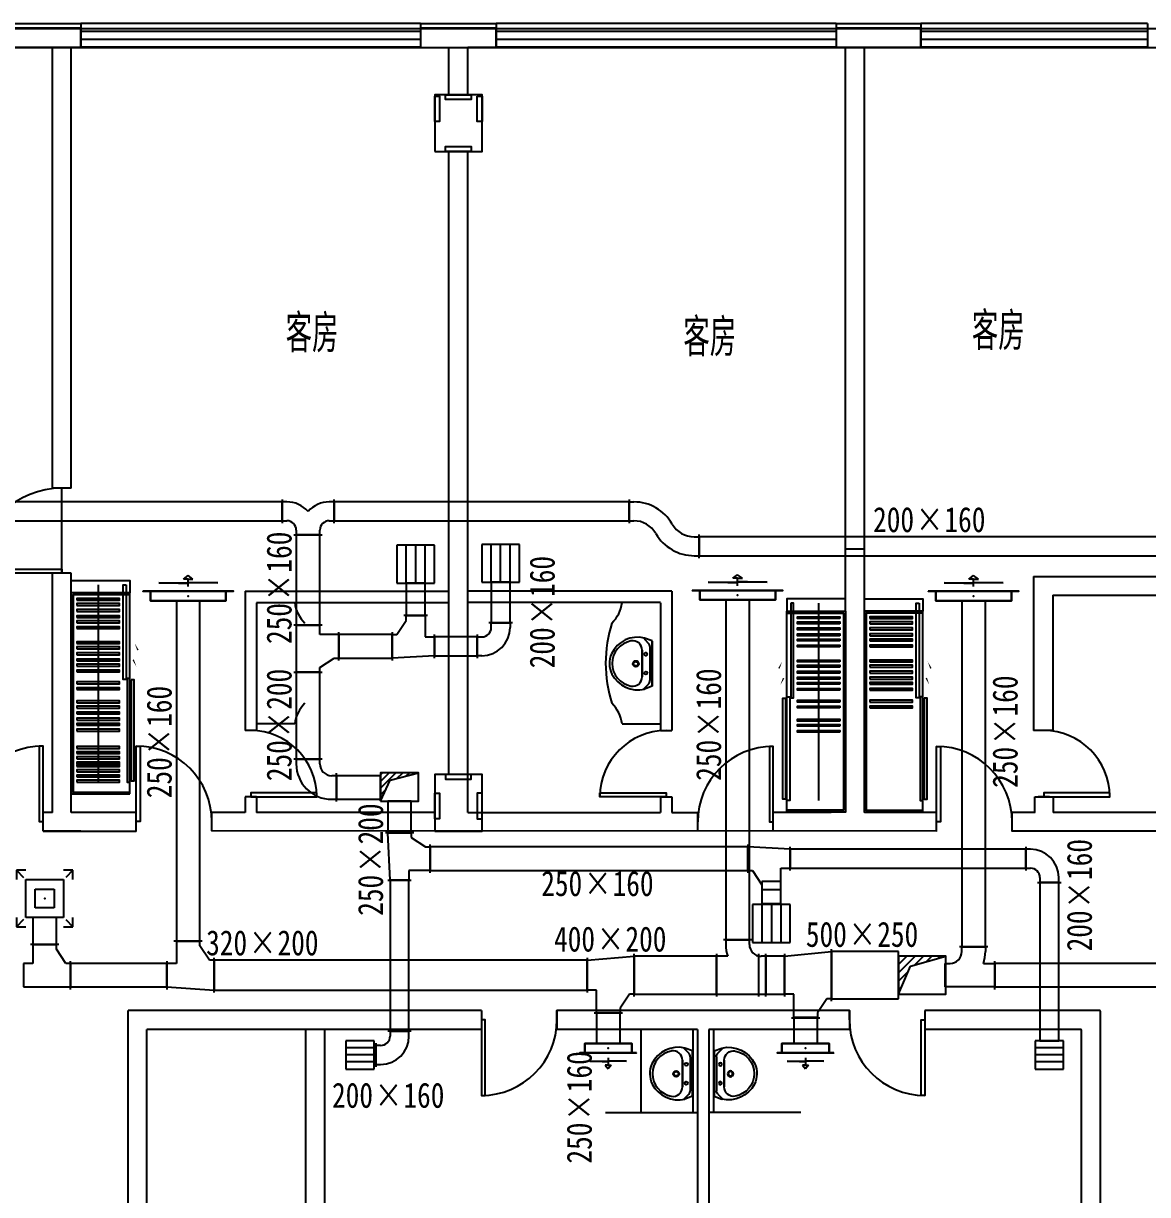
# Model space of a CAD drawing. Extents: x 428750 to 517850, y -31607 to 62245.
# Drawn here: x 452945 to 464852, y 43293 to 55698 of the extents above; entities that cross this region are included whole.
import ezdxf

# ---------------------------------------------------------------- set-up
doc = ezdxf.new("R2010")
doc.units = 0
doc.header["$LTSCALE"] = 15
doc.linetypes.add('ACAD_ISO07W100', pattern=[3, 0, -3])
for name, color, linetype in [('ACS_HFG_FK', 200, 'Continuous'), ('ACS_JZ_BZ', 3, 'Continuous'), ('ACS_SFG_FK', 3, 'Continuous'), ('DUCT-回风标注', 3, 'Continuous'), ('DUCT-回风法兰', 2, 'Continuous'), ('DUCT-回风管', 6, 'Continuous'), ('DUCT-回风管端线', 2, 'Continuous'), ('DUCT-送风标注', 3, 'Continuous'), ('DUCT-送风法兰', 2, 'Continuous'), ('DUCT-送风管', 4, 'Continuous'), ('DUCT-送风管端线', 2, 'Continuous'), ('图层1', 7, 'Continuous'), ('图层2', 3, 'Continuous'), ('图层3', 30, 'Continuous'), ('图层4', 251, 'Continuous'), ('图层5', 86, 'Continuous')]:
    doc.layers.add(name, color=color, linetype=linetype)
doc.styles.add('TSSD_Norm', font='Tssdeng.shx', dxfattribs={"width": 0.7, "bigfont": 'hztxt.shx'})
doc.styles.add('宋体', font='SIMSUN.TTC', dxfattribs={"width": 0.8})

# ---------------------------------------------------------------- blocks, each defined once
blk = doc.blocks.new('M_E6')
for p, q in [((240, 0), (-240, 0)), ((-237, 0), (239, 0)), ((240, 0), (270, -79)), ((-213, -36), (-271, -91)), ((-240, 0), (-270, -79)), ((-179, -23), (181, -23)), ((141, -105), (-141, -105)), ((-141, -105), (141, -105)), ((217, -37), (274, -95))]:
    blk.add_line(p, q)
for centre, radius in [((-99, -65), 16.3), ((101, -65), 16.3), ((2, -172), 31.6), ((2, -172), 23)]:
    blk.add_circle(centre, radius)
for centre, radius, start, end in [((28, -152), 307, 166.1751, 244.7296), ((-141, -205), 100, 90, 190.5602), ((-179, -73), 50, 90, 133.181), ((-28, -152), 307, 297.0639, 13.8249), ((141, -205), 100, 349.4398, 90), ((181, -73), 50, 44.5607, 90), ((0, -179), 243, 190.5602, 349.4398), ((0, -201), 250, 245.8071, 296.4628), ((28, -152), 307, 266.589, 266.5936)]:
    blk.add_arc(centre, radius, start, end)
at = {"width": 0.8, "flags": 9}
for tag in ['XSIZE', 'YSIZE']:
    blk.add_attdef(tag, (0, 0), '', height=0.5, dxfattribs=at)
blk = doc.blocks.new('_recthole')
h = blk.add_hatch()
h.set_pattern_fill('ANSI31', color=256, style=0)
h.set_pattern_definition([(45, (0, 0), (-0.088388, 0.088388), [])])
h.paths.add_polyline_path([(0.5, 0.5), (-0.5, 0.5), (-0.5, -0.5), (-0.245, 0.242)])
for p, q in [((-0.245, 0.242), (0.5, 0.5)), ((-0.5, -0.5), (-0.245, 0.242))]:
    blk.add_line(p, q)
blk.add_lwpolyline([(-0.5, -0.5), (0.5, -0.5), (0.5, 0.5), (-0.5, 0.5)], close=True)
blk = doc.blocks.new('H-DTDFFS-7')
for p, q in [((-0.5, 0.5), (-0.5, -0.5)), ((-0.5, 0.5), (0.5, 0.5)), ((0.5, 0.6), (0.5, -0.6)), ((-0.5, -0.5), (0.5, -0.5))]:
    blk.add_line(p, q)
blk.add_point((0, 0))
mesh = blk.add_polymesh((2, 7))
for k, corner in enumerate([(-0.5, -0.5), (-0.5, -0.333), (-0.5, -0.167), (-0.5, 0), (-0.5, 0.167), (-0.5, 0.333), (-0.5, 0.5), (-0.5, -0.5, 1), (-0.5, -0.333, 1), (-0.5, -0.167, 1), (-0.5, 0, 1), (-0.5, 0.167, 1), (-0.5, 0.333, 1), (-0.5, 0.5, 1)]):
    mesh.set_mesh_vertex(divmod(k, 7), corner)
mesh = blk.add_polymesh((2, 7))
for k, corner in enumerate([(-0.5, 0.5), (-0.5, 0.5), (-0.25, 0.5), (0, 0.5), (0.25, 0.5), (0.5, 0.5), (0.5, 0.5), (-0.5, 0.5, 1), (-0.5, 0.5, 1), (-0.25, 0.5, 1), (0, 0.5, 1), (0.25, 0.5, 1), (0.5, 0.5, 1), (0.5, 0.5, 1)]):
    mesh.set_mesh_vertex(divmod(k, 7), corner)
mesh = blk.add_polymesh((2, 7))
for k, corner in enumerate([(0.5, 0.6), (0.5, 0.5), (0.5, 0.25), (0.5, 0), (0.5, -0.25), (0.5, -0.5), (0.5, -0.6), (0.5, 0.6, 1), (0.5, 0.5, 1), (0.5, 0.25, 1), (0.5, 0, 1), (0.5, -0.25, 1), (0.5, -0.5, 1), (0.5, -0.6, 1)]):
    mesh.set_mesh_vertex(divmod(k, 7), corner)
mesh = blk.add_polymesh((2, 7))
for k, corner in enumerate([(0.5, -0.5), (0.5, -0.5), (0.25, -0.5), (0, -0.5), (-0.25, -0.5), (-0.5, -0.5), (-0.5, -0.5), (0.5, -0.5, 1), (0.5, -0.5, 1), (0.25, -0.5, 1), (0, -0.5, 1), (-0.25, -0.5, 1), (-0.5, -0.5, 1), (-0.5, -0.5, 1)]):
    mesh.set_mesh_vertex(divmod(k, 7), corner)
blk = doc.blocks.new('SFFH3')
for p, q in [((-2.416, 0), (-1.914, 1.958)), ((-1.914, 1.958), (-1.914, 0.007)), ((-3.998, 0.315), (-5.847, 0)), ((-3.998, -0.315), (-5.847, 0)), ((-3.998, 0), (-3.998, 0.315)), ((0, 0), (-3.998, 0)), ((-3.998, 0), (-3.998, -0.315)), ((-1.914, -1.945), (-1.914, 0.007)), ((-1.416, 0), (-1.914, -1.945))]:
    blk.add_line(p, q)
blk = doc.blocks.new('H-DTDFFS-3-H')
for p, q in [((-0.5, 0.5), (-0.5, -0.5)), ((0.5, 0.5), (-0.5, 0.5)), ((-0.25, 0.5), (-0.25, -0.5)), ((0, 0.5), (0, -0.5)), ((0.25, 0.5), (0.25, -0.5)), ((0.5, -0.5), (0.5, 0.5)), ((-0.5, -0.5), (0.5, -0.5))]:
    blk.add_line(p, q)
blk = doc.blocks.new('H-DTDFFS-2')
for p, q in [((-0.5, 0.75), (-0.75, 0.75)), ((-0.75, 0.75), (-0.75, 0.5)), ((-0.75, 0.75), (-0.557, 0.557)), ((0.75, 0.75), (0.5, 0.75)), ((0.75, 0.75), (0.557, 0.557)), ((0.75, 0.5), (0.75, 0.75)), ((-0.5, 0.5), (0.5, 0.5)), ((-0.5, -0.5), (-0.5, 0.5)), ((0.5, 0.5), (0.5, -0.5)), ((-0.25, -0.25), (-0.25, 0.25)), ((-0.25, 0.25), (0.25, 0.25)), ((0.25, 0.25), (0.25, -0.25)), ((0.25, -0.25), (-0.25, -0.25)), ((-0.75, -0.5), (-0.75, -0.75)), ((-0.557, -0.557), (-0.75, -0.75)), ((0.5, -0.5), (-0.5, -0.5)), ((0.557, -0.557), (0.75, -0.75)), ((0.75, -0.75), (0.75, -0.5)), ((-0.75, -0.75), (-0.5, -0.75)), ((0.5, -0.75), (0.75, -0.75))]:
    blk.add_line(p, q)
blk.add_point((0, 0))

msp = doc.modelspace()

# ---------------------------------------------------------------- linework, layer by layer
for p, q in [((453452.412, 50776.307, 283.476), (453252.412, 50776.307, 283.476)), ((461652.412, 50134.236, 283.476), (461852.412, 50134.236, 283.476)), ((453452.412, 49876.307, 283.476), (453252.412, 49876.307, 283.476)), ((453452.412, 49796.307, 283.476), (453452.412, 49876.307, 283.476)), ((463850.323, 48207.399, 283.476), (463644.019, 48207.399, 283.476)), ((455937.725, 40743.089, 283.476), (455937.725, 45043.084, 283.476)), ((456137.725, 40743.089, 283.476), (456137.725, 45043.084, 283.476)), ((459109.037, 44163.082, 283.476), (460084.869, 44163.082, 283.476)), ((461180.701, 44163.082, 283.476), (460204.869, 44163.082, 283.476))]:
    msp.add_line(p, q)
at = {"linetype": 'ByBlock'}
for p, q in [((463644.019, 49840.384, 283.476), (463644.019, 48207.399, 283.476)), ((463847.943, 49640.384, 283.476), (463850.323, 48207.399, 283.476)), ((463659.363, 47340.387, 283.476), (463659.363, 47507.399, 283.476)), ((463659.363, 47507.399, 283.476), (463850.083, 47507.399, 283.476))]:
    msp.add_line(p, q, dxfattribs=at)
at = {"layer": 'DUCT-回风法兰'}
for p, q in [((455684.9, 50655), (455684.9, 50405)), ((456235.1, 50405), (456235.1, 50655)), ((459360.1, 50655), (459360.1, 50405)), ((455810, 50279.9), (456110, 50279.9)), ((460101.159, 50035), (460101.159, 50285)), ((457225, 49425.1), (456975, 49425.1)), ((456110, 49325.1), (455810, 49325.1)), ((456285.1, 48950), (456285.1, 49250)), ((456849.9, 49250), (456849.9, 48950)), ((458125, 49350.1), (457875, 49350.1)), ((457300.1, 48975), (457300.1, 49225)), ((457749.9, 49225), (457749.9, 48975)), ((455810, 48824.9), (456110, 48824.9)), ((456110, 47905.203), (455810, 47905.203)), ((456260.1, 47455.103), (456260.1, 47755.103)), ((457078.836, 47125.1), (456778.836, 47125.1)), ((457253.936, 46700), (457253.936, 47000)), ((460617.023, 47000), (460617.023, 46700)), ((461067.223, 46725), (461067.223, 46975)), ((463562.056, 46975), (463562.056, 46725)), ((456803.836, 46624.9), (457053.836, 46624.9)), ((463687.156, 46599.9), (463937.156, 46599.9)), ((457053.836, 45022.645), (456803.836, 45022.645)), ((456678.736, 44897.545), (456678.736, 44647.545))]:
    msp.add_line(p, q, dxfattribs=at)
at = {"layer": 'DUCT-回风管'}
for p, q in [((455684.8, 50630), (449910, 50630)), ((455735, 50630), (455685, 50630)), ((456235, 50630), (456185, 50630)), ((459360, 50630), (456235.2, 50630)), ((459360.2, 50630), (459410.2, 50630)), ((449910, 50430), (455684.8, 50430)), ((455685, 50430), (455735, 50430)), ((456185, 50430), (456235, 50430)), ((456235.2, 50430), (459360, 50430)), ((459360.2, 50430), (459410.2, 50430)), ((455835, 50330), (455835, 50280)), ((455835, 50279.8), (455835, 49325.2)), ((456085, 50280), (456085, 50330)), ((456085, 49325.2), (456085, 50279.8)), ((460051.059, 50260), (460101.059, 50260)), ((465250, 50260), (460101.259, 50260)), ((460051.059, 50060), (460101.059, 50060)), ((460101.259, 50060), (465250, 50060)), ((457000, 49770), (457000, 49425.2)), ((457200, 49770), (457000, 49770)), ((457200, 49425.2), (457200, 49770)), ((457900, 49780.379), (457900, 49350.2)), ((458100, 49780.379), (457900, 49780.379)), ((458100, 49350.2), (458100, 49780.379)), ((456900, 49225), (457000, 49375)), ((457000, 49375), (457000, 49425)), ((457200, 49425), (457200, 49200)), ((455835, 49325), (455835, 48825)), ((456085, 49225), (456085, 49325)), ((457900, 49300), (457900, 49350)), ((458100, 49350), (458100, 49300)), ((456285, 49225), (456085, 49225)), ((456849.8, 49225), (456285.2, 49225)), ((456850, 49225), (456900, 49225)), ((457200, 49200), (457300, 49200)), ((457749.8, 49200), (457300.2, 49200)), ((457750, 49200), (457800, 49200)), ((457300, 49000), (456850, 48975)), ((457300.2, 49000), (457749.8, 49000)), ((457800, 49000), (457750, 49000)), ((456085, 48875), (456235, 48975)), ((456235, 48975), (456285, 48975)), ((456285.2, 48975), (456849.8, 48975)), ((455835, 48824.8), (455835, 47905.303)), ((456085, 48825), (456085, 48875)), ((456085, 47905.303), (456085, 48824.8)), ((455835, 47905.103), (455835, 47855.103)), ((456085, 47855.103), (456085, 47905.103)), ((456260, 47730.103), (456210, 47730.103)), ((456728.859, 47730.103), (456260.2, 47730.103)), ((456728.859, 47480.103), (456728.859, 47730.103)), ((456210, 47480.103), (456260, 47480.103)), ((456260.2, 47480.103), (456728.859, 47480.103)), ((457053.836, 47461.022), (456803.836, 47461.022)), ((456803.836, 47461.022), (456803.836, 47125.2)), ((457053.836, 47125.2), (457053.836, 47461.022)), ((456828.836, 46625), (456803.836, 47125)), ((457053.836, 47125), (457053.836, 47075)), ((457053.836, 47075), (457203.836, 46975)), ((457203.836, 46975), (457253.836, 46975)), ((460616.923, 46975), (457254.036, 46975)), ((461067.123, 46950), (460617.123, 46975)), ((463561.956, 46950), (461067.323, 46950)), ((463612.156, 46950), (463562.156, 46950)), ((457253.836, 46725), (457028.836, 46725)), ((457028.836, 46725), (457028.836, 46625)), ((457254.036, 46725), (460616.923, 46725)), ((460617.123, 46725), (460667.123, 46725)), ((460667.123, 46725), (460767.123, 46575)), ((460967.123, 46525), (460967.123, 46750)), ((460967.123, 46750), (461067.123, 46750)), ((461067.323, 46750), (463561.956, 46750)), ((463562.156, 46750), (463612.156, 46750)), ((463712.156, 46650), (463712.156, 46600)), ((463912.156, 46600), (463912.156, 46650)), ((456828.836, 46624.8), (456828.836, 45022.745)), ((457028.836, 45022.745), (457028.836, 46624.8)), ((460967.123, 46609.8), (460767.123, 46609.8)), ((460767.123, 46609.8), (460767.123, 46375)), ((460767.123, 46575), (460767.123, 46525)), ((460967.123, 46375), (460967.123, 46609.8)), ((463712.156, 46599.8), (463712.156, 44922.545)), ((463912.156, 44922.545), (463912.156, 46599.8)), ((460767.123, 46375), (460967.123, 46375)), ((456828.836, 45022.545), (456828.836, 44972.545)), ((457028.836, 44972.545), (457028.836, 45022.545)), ((463712.156, 44922.545), (463912.156, 44922.545)), ((456678.636, 44872.545), (456658.821, 44872.545)), ((456658.821, 44872.545), (456658.821, 44672.545)), ((456728.836, 44872.545), (456678.836, 44872.545)), ((456658.821, 44672.545), (456678.636, 44672.545)), ((456678.836, 44672.545), (456728.836, 44672.545))]:
    msp.add_line(p, q, dxfattribs=at)
for centre, radius, start, end in [((455735, 50330), 300, 41.4096221, 90), ((456185, 50330), 300, 90, 138.5903779), ((459410.2, 50160), 470, 30, 90), ((455735, 50330), 100, 0, 90), ((456185, 50330), 100, 90, 180), ((459410.2, 50160), 270, 30, 90), ((460051.059, 50530), 270, 210, 270), ((460051.059, 50530), 470, 210, 270), ((457800, 49300), 300, 270, 360), ((457800, 49300), 100, 270, 360), ((456210, 47855.103), 375, 180, 270), ((456210, 47855.103), 125, 180, 270), ((463612.156, 46650), 300, 0, 90), ((463612.156, 46650), 100, 0, 90), ((456728.836, 44972.545), 300, 270, 360), ((456728.836, 44972.545), 100, 270, 360)]:
    msp.add_arc(centre, radius, start, end, dxfattribs=at)
at = {"layer": 'DUCT-回风管端线'}
for p, q in [((455684.8, 50430), (455684.8, 50630)), ((455685, 50630), (455685, 50430)), ((456235, 50430), (456235, 50630)), ((456235.2, 50630), (456235.2, 50430)), ((459360, 50430), (459360, 50630)), ((459360.2, 50630), (459360.2, 50430)), ((455835, 50280), (456085, 50280)), ((456085, 50279.8), (455835, 50279.8)), ((460101.059, 50260), (460101.059, 50060)), ((460101.259, 50260), (460101.259, 50060)), ((457000, 49425.2), (457200, 49425.2)), ((457000, 49425), (457200, 49425)), ((455835, 49325.2), (456085, 49325.2)), ((456085, 49325), (455835, 49325)), ((457900, 49350.2), (458100, 49350.2)), ((458100, 49350), (457900, 49350)), ((456285, 48975), (456285, 49225)), ((456285.2, 49225), (456285.2, 48975)), ((456849.8, 48975), (456849.8, 49225)), ((456850, 48975), (456850, 49225)), ((457300, 49200), (457300, 49000)), ((457300.2, 49200), (457300.2, 49000)), ((457749.8, 49000), (457749.8, 49200)), ((457750, 49000), (457750, 49200)), ((455835, 48825), (456085, 48825)), ((456085, 48824.8), (455835, 48824.8)), ((455835, 47905.303), (456085, 47905.303)), ((455835, 47905.103), (456085, 47905.103)), ((456260, 47480.103), (456260, 47730.103)), ((456260.2, 47730.103), (456260.2, 47480.103)), ((456803.836, 47125.2), (457053.836, 47125.2)), ((456803.836, 47125), (457053.836, 47125)), ((457253.836, 46975), (457253.836, 46725)), ((457254.036, 46975), (457254.036, 46725)), ((460616.923, 46725), (460616.923, 46975)), ((460617.123, 46975), (460617.123, 46725)), ((461067.123, 46750), (461067.123, 46950)), ((461067.323, 46950), (461067.323, 46750)), ((463561.956, 46750), (463561.956, 46950)), ((463562.156, 46950), (463562.156, 46750)), ((457028.836, 46625), (456828.836, 46625)), ((457028.836, 46624.8), (456828.836, 46624.8)), ((460767.123, 46525), (460967.123, 46525)), ((463912.156, 46600), (463712.156, 46600)), ((463912.156, 46599.8), (463712.156, 46599.8)), ((456828.836, 45022.745), (457028.836, 45022.745)), ((457028.836, 45022.545), (456828.836, 45022.545)), ((456678.636, 44672.545), (456678.636, 44872.545)), ((456678.836, 44672.545), (456678.836, 44872.545))]:
    msp.add_line(p, q, dxfattribs=at)
at = {"layer": 'DUCT-送风法兰'}
for p, q in [((453320, 45942.132), (453020, 45942.132)), ((454839.894, 45977.132), (454539.894, 45977.132)), ((460659.894, 45992.132), (460359.894, 45992.132)), ((463159.894, 45917.132), (462859.894, 45917.132)), ((454964.994, 45432.032), (454964.994, 45802.032)), ((458914.9, 45802.032), (458914.9, 45432.032)), ((459415.1, 45392.032), (459415.1, 45842.032)), ((460284.794, 45842.032), (460284.794, 45392.032)), ((460734.994, 45392.032), (460734.994, 45842.032)), ((460809.994, 45392.032), (460809.994, 45842.032)), ((461004.9, 45842.032), (461004.9, 45392.032)), ((461505.1, 45342.032), (461505.1, 45892.032)), ((453445.1, 45467.032), (453445.1, 45767.032)), ((454464.794, 45767.032), (454464.794, 45467.032)), ((463234.994, 45467.032), (463234.994, 45767.032)), ((458990, 45216.932), (459290, 45216.932)), ((461080, 45166.932), (461380, 45166.932))]:
    msp.add_line(p, q, dxfattribs=at)
at = {"layer": 'DUCT-送风管'}
for p, q in [((454564.894, 49582.799), (454564.894, 45977.232)), ((454814.894, 49582.799), (454564.894, 49582.799)), ((454814.894, 45977.232), (454814.894, 49582.799)), ((460384.894, 49592.109), (460384.894, 45992.232)), ((460634.894, 49592.109), (460384.894, 49592.109)), ((460634.894, 45992.232), (460634.894, 49592.109)), ((462884.894, 49582.799), (462884.894, 45917.232)), ((463134.894, 49582.799), (462884.894, 49582.799)), ((463134.894, 45917.232), (463134.894, 49582.799)), ((453045, 46229.638), (453045, 45942.232)), ((453295, 46229.638), (453045, 46229.638)), ((453295, 45942.232), (453295, 46229.638)), ((453045, 45942.032), (453045, 45742.032)), ((453295, 45892.032), (453295, 45942.032)), ((454564.894, 45977.032), (454564.894, 45742.032)), ((454814.894, 45927.032), (454814.894, 45977.032)), ((454914.894, 45777.032), (454814.894, 45927.032)), ((460384.894, 45992.032), (460384.894, 45942.032)), ((460634.894, 45942.032), (460634.894, 45992.032)), ((462884.894, 45867.032), (462884.894, 45917.032)), ((463134.894, 45917.032), (463134.894, 45867.032)), ((453395, 45742.032), (453295, 45892.032)), ((454964.894, 45777.032), (454914.894, 45777.032)), ((458914.8, 45777.032), (454965.094, 45777.032)), ((458915, 45777.032), (459415, 45817.032)), ((460284.694, 45817.032), (459415.2, 45817.032)), ((460406.341, 45817.032), (460284.894, 45817.032)), ((460809.894, 45817.032), (460759.894, 45817.032)), ((461004.8, 45817.032), (460810.094, 45817.032)), ((461005, 45817.032), (461505, 45867.032)), ((462214.944, 45867.032), (461505.2, 45867.032)), ((462214.944, 45367.032), (462214.944, 45867.032)), ((453045, 45742.032), (452945, 45742.032)), ((453445, 45742.032), (453395, 45742.032)), ((454464.694, 45742.032), (453445.2, 45742.032)), ((454564.894, 45742.032), (454464.894, 45742.032)), ((462709.894, 45742.032), (462759.894, 45742.032)), ((463113.448, 45742.032), (463234.894, 45742.032)), ((467879.8, 45742.032), (463235.094, 45742.032)), ((452945, 45492.032), (453445, 45492.032)), ((453445.2, 45492.032), (454464.694, 45492.032)), ((454464.894, 45492.032), (454964.894, 45457.032)), ((454965.094, 45457.032), (458914.8, 45457.032)), ((459015, 45457.032), (458915, 45457.032)), ((459015, 45217.032), (459015, 45457.032)), ((459365, 45417.032), (459265, 45267.032)), ((459415, 45417.032), (459365, 45417.032)), ((459415.2, 45417.032), (460284.694, 45417.032)), ((460284.894, 45417.032), (460759.894, 45417.032)), ((460759.894, 45417.032), (460809.894, 45417.032)), ((460810.094, 45417.032), (461004.8, 45417.032)), ((461105, 45417.032), (461005, 45417.032)), ((461105, 45167.032), (461105, 45417.032)), ((462759.894, 45492.032), (462709.894, 45492.032)), ((463234.894, 45492.032), (462759.894, 45492.032)), ((463235.094, 45492.032), (467879.8, 45492.032)), ((461455, 45367.032), (461355, 45217.032)), ((461505, 45367.032), (461455, 45367.032)), ((461505.2, 45367.032), (462214.944, 45367.032)), ((459015, 45216.832), (459015, 44893.082)), ((459265, 45267.032), (459265, 45217.032)), ((459265, 44893.082), (459265, 45216.832)), ((461105, 45166.832), (461105, 44893.082)), ((461355, 45217.032), (461355, 45167.032)), ((461355, 44893.082), (461355, 45166.832)), ((459015, 44893.082), (459265, 44893.082)), ((461105, 44893.082), (461355, 44893.082))]:
    msp.add_line(p, q, dxfattribs=at)
for centre, radius, start, end in [((460759.894, 45942.032), 375, 180, 199.4712206), ((460759.894, 45942.032), 125, 180, 270), ((462759.894, 45867.032), 125, 270, 360), ((462759.894, 45867.032), 375, 340.5287794, 0)]:
    msp.add_arc(centre, radius, start, end, dxfattribs=at)
at = {"layer": 'DUCT-送风管端线'}
for p, q in [((453045, 45942.232), (453295, 45942.232)), ((453295, 45942.032), (453045, 45942.032)), ((454564.894, 45977.232), (454814.894, 45977.232)), ((454814.894, 45977.032), (454564.894, 45977.032)), ((460384.894, 45992.232), (460634.894, 45992.232)), ((460634.894, 45992.032), (460384.894, 45992.032)), ((462884.894, 45917.232), (463134.894, 45917.232)), ((462884.894, 45917.032), (463134.894, 45917.032)), ((454964.894, 45457.032), (454964.894, 45777.032)), ((454965.094, 45777.032), (454965.094, 45457.032)), ((458914.8, 45457.032), (458914.8, 45777.032)), ((458915, 45457.032), (458915, 45777.032)), ((459415, 45817.032), (459415, 45417.032)), ((459415.2, 45817.032), (459415.2, 45417.032)), ((460284.694, 45417.032), (460284.694, 45817.032)), ((460284.894, 45817.032), (460284.894, 45417.032)), ((460809.894, 45417.032), (460809.894, 45817.032)), ((460810.094, 45817.032), (460810.094, 45417.032)), ((461004.8, 45417.032), (461004.8, 45817.032)), ((461005, 45417.032), (461005, 45817.032)), ((461505, 45867.032), (461505, 45367.032)), ((461505.2, 45867.032), (461505.2, 45367.032)), ((452945, 45742.032), (452945, 45492.032)), ((453445, 45492.032), (453445, 45742.032)), ((453445.2, 45742.032), (453445.2, 45492.032)), ((454464.694, 45492.032), (454464.694, 45742.032)), ((454464.894, 45742.032), (454464.894, 45492.032)), ((462709.894, 45492.032), (462709.894, 45742.032)), ((463234.894, 45742.032), (463234.894, 45492.032)), ((463235.094, 45742.032), (463235.094, 45492.032)), ((459265, 45217.032), (459015, 45217.032)), ((459265, 45216.832), (459015, 45216.832)), ((461355, 45167.032), (461105, 45167.032)), ((461355, 45166.832), (461105, 45166.832))]:
    msp.add_line(p, q, dxfattribs=at)
at = {"layer": '图层1'}
for p, q in [((452652.415, 55698.12, 283.476), (453552.415, 55698.12, 283.476)), ((453552.415, 55648.12, 283.476), (452652.415, 55648.12, 283.476)), ((453552.415, 55698.12, 283.476), (453552.415, 55648.12, 283.476)), ((453552.415, 55448.12, 283.476), (453552.415, 55648.12, 283.476)), ((457152.415, 55698.12, 283.476), (457152.415, 55648.12, 283.476)), ((457152.415, 55698.12, 283.476), (457552.415, 55698.12, 283.476)), ((457552.415, 55648.12, 283.476), (457152.415, 55648.12, 283.476)), ((457152.415, 55648.12, 283.476), (457152.415, 55448.12, 283.476)), ((457552.415, 55698.12, 283.476), (457952.415, 55698.12, 283.476)), ((457952.415, 55648.12, 283.476), (457552.415, 55648.12, 283.476)), ((457952.415, 55698.12, 283.476), (457952.415, 55648.12, 283.476)), ((457952.415, 55448.12, 283.476), (457952.415, 55648.12, 283.476)), ((461552.415, 55698.12, 283.476), (461552.415, 55648.12, 283.476)), ((461552.415, 55698.12, 283.476), (462452.415, 55698.12, 283.476)), ((462452.415, 55648.12, 283.476), (461552.415, 55648.12, 283.476)), ((461552.415, 55648.12, 283.476), (461552.415, 55448.12, 283.476)), ((462452.415, 55698.12, 283.476), (462452.415, 55648.12, 283.476)), ((462452.415, 55448.12, 283.476), (462452.415, 55648.12, 283.476)), ((452652.415, 55448.12, 283.476), (453552.415, 55448.12, 283.476)), ((457652.415, 55448.12, 283.476), (457952.415, 55448.12, 283.476)), ((461552.415, 55448.12, 283.476), (462452.415, 55448.12, 283.476)), ((463644.019, 49840.384, 283.476), (465850.847, 49840.384, 283.476)), ((455292.412, 49682.799, 283.476), (457452.412, 49682.799, 283.476)), ((455292.412, 49682.799, 283.476), (455292.412, 48207.399, 283.476)), ((459812.412, 49682.799, 283.476), (457652.412, 49682.799, 283.476)), ((459812.412, 49682.799, 283.476), (459812.412, 48207.399, 283.476)), ((463847.943, 49640.384, 283.476), (465850.847, 49640.384, 283.476)), ((455412.412, 49562.799, 283.476), (457452.412, 49562.799, 283.476)), ((455412.412, 49562.471, 283.476), (455412.412, 48207.399, 283.476)), ((459692.412, 49562.799, 283.476), (457652.412, 49562.799, 283.476)), ((459692.412, 49562.471, 283.476), (459692.412, 48207.399, 283.476)), ((455412.652, 48207.399, 283.476), (455292.652, 48207.399, 283.476)), ((459692.172, 48207.399, 283.476), (459812.172, 48207.399, 283.476)), ((463752.652, 48207.399, 283.476), (463692.652, 48207.399, 283.476)), ((453152.412, 47244.088, 283.476), (453152.412, 47444.088, 283.476)), ((455352.412, 47507.399, 283.476), (455412.652, 47507.399, 283.476)), ((455412.652, 47507.399, 283.476), (455412.412, 47339.521, 283.476)), ((459752.412, 47507.399, 283.476), (459692.172, 47507.399, 283.476)), ((459692.172, 47507.399, 283.476), (459692.412, 47339.521, 283.476)), ((463752.412, 47507.399, 283.476), (463812.652, 47507.399, 283.476)), ((463851.122, 47507.399, 283.476), (463850.882, 47339.521, 283.476)), ((457796.416, 45243.083, 283.476), (457796.416, 45038.057, 283.476)), ((462493.323, 45243.083, 283.476), (462493.323, 45038.057, 283.476)), ((460084.869, 45043.082, 283.476), (460084.869, 40743.089, 283.476)), ((460204.869, 45043.082, 283.476), (460204.869, 40743.089, 283.476))]:
    msp.add_line(p, q, dxfattribs=at)
at = {"layer": '图层1', "extrusion": (0, 0, -1)}
for p, q in [((453552.415, 55698.12, 283.476), (453552.415, 55448.12, 283.476)), ((457152.415, 55698.12, 283.476), (457152.415, 55448.12, 283.476)), ((457952.415, 55698.12, 283.476), (457952.415, 55448.12, 283.476)), ((461552.415, 55698.12, 283.476), (461552.415, 55448.12, 283.476)), ((462452.415, 55698.12, 283.476), (462452.415, 55448.12, 283.476)), ((464852.415, 55698.12, 283.476), (464852.415, 55448.12, 283.476))]:
    msp.add_line(p, q, dxfattribs=at)
at = {"layer": '图层1', "color": 0, "linetype": 'ByBlock'}
for p, q in [((453252.412, 50776.307, 283.476), (453252.412, 55443.089, 283.476)), ((453452.412, 50776.307, 283.476), (453452.412, 55443.089, 283.476)), ((457452.415, 54943.089, 283.476), (457452.412, 55443.089, 283.476)), ((457452.412, 54943.089, 283.476), (457452.412, 55443.089, 283.476)), ((457652.412, 54943.089, 283.476), (457652.412, 55443.089, 283.476)), ((457652.415, 54943.089, 283.476), (457652.415, 55443.089, 283.476)), ((461652.412, 49602.339, 283.476), (461652.412, 55443.089, 283.476)), ((461852.412, 47340.384, 283.476), (461852.412, 55438.057, 283.476)), ((457452.412, 47743.089, 283.476), (457452.412, 54343.089, 283.476)), ((457652.412, 47743.089, 283.476), (457652.412, 54343.089, 283.476)), ((453252.412, 47340.384, 283.476), (453252.412, 49876.307, 283.476)), ((453452.412, 47340.384, 283.476), (453452.412, 49876.307, 283.476)), ((457652.412, 47340.384, 283.476), (457652.412, 49562.799, 283.476)), ((454053.176, 40543.089, 283.476), (454053.176, 45243.089, 283.476))]:
    msp.add_line(p, q, dxfattribs=at)
at = {"layer": '图层1', "elevation": 283.476}
for points in [[(446252.412, 43293.089), (446252.412, 55643.089), (508952.412, 55643.089), (508952.412, 46942.884), (499802.412, 46942.884), (499802.412, 43243.089), (501652.412, 43243.089), (501652.412, 32443.089), (439052.412, 32443.089), (439052.412, 43243.089), (446202.412, 43243.089)], [(446452.412, 54943.089), (446452.412, 55443.089), (508752.412, 55443.089), (508752.412, 47142.884), (499602.412, 47142.884), (499602.412, 43043.089), (501452.412, 43043.089), (501452.412, 32643.089), (466202.412, 32643.089)], [(455292.412, 47507.399), (455292.412, 47340.384)], [(455412.652, 47507.399), (455292.412, 47507.399)], [(455352.412, 47507.399), (455412.479, 47507.399)], [(459692.172, 47507.399), (459812.412, 47507.399)], [(459752.412, 47507.399), (459692.344, 47507.399)], [(459812.412, 47507.399), (459812.412, 47340.384)], [(463812.652, 47507.399), (463692.412, 47507.399)], [(463752.412, 47507.399), (463812.479, 47507.399)], [(453152.412, 47143.089), (453152.412, 47340.35)], [(453452.412, 47340.384), (453452.412, 47340.384)], [(454140.195, 47140.35), (454140.195, 47340.35)], [(462617.412, 47142.846), (454940.195, 47145.875), (454940.195, 47342.735)], [(460087.835, 47140.384), (460087.835, 47340.384)], [(460887.412, 47139.887), (460887.412, 47343.122)], [(462617.412, 47139.887), (462617.412, 47343.122)], [(463416.988, 47140.384), (463416.988, 47340.384)], [(453552.412, 47143.089), (453152.412, 47143.089)], [(453152.412, 47143.089), (454140.195, 47143.089)], [(465701.162, 47143.089), (463416.988, 47143.089)], [(457796.416, 45243.083), (454053.176, 45243.089)], [(458596.416, 45143.083), (458596.416, 45243.083), (458596.415, 45043.083)], [(461693.323, 45243.082), (458596.416, 45243.083)], [(461693.323, 45143.083), (461693.323, 45243.083), (461693.323, 45043.083)], [(454963.31, 40743.089), (454253.176, 40743.089), (454253.176, 45043.089)], [(457796.416, 45043.084), (454253.176, 45043.089)], [(460084.869, 45043.083), (458590.141, 45043.083)], [(461693.323, 45043.082), (460204.869, 45043.083)]]:
    msp.add_lwpolyline(points, dxfattribs=at)
for points in [[(457302.412, 54343.089), (457802.412, 54343.089), (457802.412, 54943.089), (457302.412, 54943.089)], [(457302.412, 54928.089), (457352.412, 54928.089), (457352.412, 54657.884), (457302.412, 54657.884)], [(457687.514, 54943.089), (457687.514, 54893.089), (457417.309, 54893.089), (457417.309, 54943.089)], [(457752.412, 54928.089), (457802.412, 54928.089), (457802.412, 54657.884), (457752.412, 54657.884)], [(457417.309, 54343.089), (457417.309, 54393.089), (457687.514, 54393.089), (457687.514, 54343.089)], [(454072.412, 49667.09), (453452.412, 49667.09), (453452.412, 49796.307), (454072.412, 49796.307)], [(461032.412, 49473.122), (461652.412, 49473.122), (461652.412, 49602.339), (461032.412, 49602.339)], [(462472.412, 49473.122), (461852.412, 49473.122), (461852.412, 49602.339), (462472.412, 49602.339)], [(457302.412, 47143.089), (457802.412, 47143.089), (457802.412, 47743.089), (457302.412, 47743.089)], [(457417.309, 47743.089), (457417.309, 47693.089), (457687.514, 47693.089), (457687.514, 47743.089)], [(457302.412, 47543.191), (457352.412, 47543.191), (457352.412, 47272.986), (457302.412, 47272.986)], [(457802.412, 47543.191), (457752.412, 47543.191), (457752.412, 47272.986), (457802.412, 47272.986)]]:
    msp.add_lwpolyline(points, close=True, dxfattribs=at)
at = {"layer": '图层1', "color": 0, "linetype": 'ByBlock', "elevation": 283.476}
for points in [[(453252.412, 47340.384), (453152.412, 47340.384)], [(454140.195, 47340.35), (453452.412, 47340.384)], [(455292.412, 47340.384), (454940.195, 47340.384)], [(457302.412, 47340.384), (455412.413, 47340.384)], [(457652.412, 47340.384), (459692.412, 47339.521)], [(459812.413, 47339.291), (460087.835, 47340.384)], [(460887.412, 47343.122), (461502.412, 47343.122)], [(462617.412, 47340.384), (461852.412, 47340.384)], [(463660.2, 47340.386), (463416.988, 47340.384)], [(465702.412, 47340.384), (463850.882, 47339.521)]]:
    msp.add_lwpolyline(points, dxfattribs=at)
at = {"layer": '图层1', "elevation": 283.476}
for points in [[(457802.412, 40543.089), (464342.013, 40543.089, 0.414213562), (464352.013, 40553.089), (464352.013, 45233.082, 0.414213364), (464342.013, 45243.082), (462493.323, 45243.082)], [(457802.412, 40743.089), (464142.013, 40743.089, 0.414213562), (464152.013, 40753.089), (464152.013, 45033.082, 0.414213357), (464142.013, 45043.082), (462493.323, 45043.082)]]:
    msp.add_lwpolyline(points, format="xyb", dxfattribs=at)
at = {"layer": '图层2', "extrusion": (0, 0, -1)}
for p, q in [((457152.415, 55698.12, 283.476), (453552.415, 55698.12, 283.476)), ((453552.415, 55614.787, 283.476), (457152.415, 55614.787, 283.476)), ((461552.415, 55698.12, 283.476), (457952.415, 55698.12, 283.476)), ((457952.415, 55614.787, 283.476), (461552.415, 55614.787, 283.476)), ((464852.415, 55698.12, 283.476), (462452.415, 55698.12, 283.476)), ((462452.415, 55614.787, 283.476), (464852.415, 55614.787, 283.476)), ((453552.415, 55531.453, 283.476), (457152.415, 55531.453, 283.476)), ((457952.415, 55531.453, 283.476), (461552.415, 55531.453, 283.476)), ((462452.415, 55531.453, 283.476), (464852.415, 55531.453, 283.476)), ((457152.415, 55448.12, 283.476), (453552.415, 55448.12, 283.476)), ((461552.415, 55448.12, 283.476), (457952.415, 55448.12, 283.476)), ((464852.415, 55448.12, 283.476), (462452.415, 55448.12, 283.476))]:
    msp.add_line(p, q, dxfattribs=at)
at = {"layer": '图层3'}
msp.add_line((453352.412, 49876.307, 283.476), (453352.412, 50776.307, 283.476), dxfattribs=at)
at = {"layer": '图层3', "elevation": 283.476}
msp.add_lwpolyline([(453352.412, 49876.307), (452453.304, 49876.307), (452453.304, 49916.364), (453352.412, 49916.364)], close=True, dxfattribs=at)
for points in [[(453112.412, 48043.089), (453112.412, 47243.089), (453152.412, 47243.089), (453152.412, 48043.089), (453112.412, 48043.089)], [(453112.412, 48043.089), (453112.412, 47243.089), (453152.412, 47243.089), (453152.412, 48043.089), (453112.412, 48043.089)], [(453112.412, 48043.089), (453112.412, 47243.089), (453152.412, 47243.089), (453152.412, 48043.089), (453112.412, 48043.089)], [(453112.412, 48043.089), (453112.412, 47243.089), (453152.412, 47243.089), (453152.412, 48043.089), (453112.412, 48043.089)], [(454180.195, 48043.089), (454180.195, 47243.089), (454140.195, 47243.089), (454140.195, 48043.089), (454180.195, 48043.089)], [(454180.195, 48043.089), (454180.195, 47243.089), (454140.195, 47243.089), (454140.195, 48043.089), (454180.195, 48043.089)], [(454180.195, 48043.089), (454180.195, 47243.089), (454140.195, 47243.089), (454140.195, 48043.089), (454180.195, 48043.089)], [(454180.195, 48043.089), (454180.195, 47243.089), (454140.195, 47243.089), (454140.195, 48043.089), (454180.195, 48043.089)], [(460847.412, 48040.417), (460847.412, 47240.417), (460887.412, 47240.417), (460887.412, 48040.417), (460847.412, 48040.417)], [(460847.412, 48040.417), (460847.412, 47240.417), (460887.412, 47240.417), (460887.412, 48040.417), (460847.412, 48040.417)], [(462657.412, 48040.417), (462657.412, 47240.417), (462617.412, 47240.417), (462617.412, 48040.417), (462657.412, 48040.417)], [(462657.412, 48040.417), (462657.412, 47240.417), (462617.412, 47240.417), (462617.412, 48040.417), (462657.412, 48040.417)], [(456052.652, 47547.399), (455352.652, 47547.399), (455352.652, 47507.399), (456052.652, 47507.399), (456052.652, 47547.399)], [(459052.172, 47547.399), (459752.172, 47547.399), (459752.172, 47507.399), (459052.172, 47507.399), (459052.172, 47547.399)], [(464452.652, 47547.399), (463752.652, 47547.399), (463752.652, 47507.399), (464452.652, 47507.399), (464452.652, 47547.399)], [(457836.416, 44343.083), (457836.416, 45143.083), (457796.416, 45143.083), (457796.416, 44343.083), (457836.416, 44343.083)], [(462453.323, 44343.083), (462453.323, 45143.083), (462493.323, 45143.083), (462493.323, 44343.083), (462453.323, 44343.083)]]:
    msp.add_lwpolyline(points, dxfattribs=at)
at = {"layer": '图层3'}
for centre, radius, start, end in [((453352.412, 49876.307, 283.476), 900, 90, 177.4490477), ((455352.652, 47507.399, 283.476), 700, 0, 90), ((459752.172, 47507.399, 283.476), 700, 90, 180), ((463752.652, 47507.399, 283.476), 700, 0, 90), ((453152.412, 47244.088, 283.476), 800, 90, 180), ((453152.412, 47244.088, 283.476), 800, 90, 180), ((454140.195, 47244.088, 283.476), 800, 0, 90), ((454140.195, 47244.088, 283.476), 800, 0, 90), ((454140.195, 47244.088, 283.476), 800, 0, 90), ((454140.195, 47244.088, 283.476), 800, 0, 90), ((460887.412, 47240.417, 283.476), 800, 90, 180), ((460887.412, 47240.417, 283.476), 800, 90, 180), ((462617.412, 47240.417, 283.476), 800, 0, 90), ((462617.412, 47240.417, 283.476), 800, 0, 90), ((457796.416, 45143.083, 283.476), 800, 270, 0), ((462493.323, 45143.083, 283.476), 800, 180, 270)]:
    msp.add_arc(centre, radius, start, end, dxfattribs=at)
at = {"layer": '图层4'}
for p, q in [((455818.468, 48280.174, 283.476), (455412.412, 48280.174, 283.476)), ((459286.355, 48280.174, 283.476), (459692.412, 48280.174, 283.476)), ((459484.869, 45043.082, 283.476), (459484.869, 44163.082, 283.476)), ((460034.869, 45043.082, 283.476), (460034.869, 44163.082, 283.476)), ((460254.869, 45043.082, 283.476), (460254.869, 44163.082, 283.476))]:
    msp.add_line(p, q, dxfattribs=at)
at = {"layer": '图层4', "elevation": 283.476}
for points in [[(453736.509, 49752.608), (453736.509, 47662.608)], [(461368.314, 49558.64), (461368.314, 47468.64)]]:
    msp.add_lwpolyline(points, dxfattribs=at)
for points in [[(454032.412, 49752.06), (454032.412, 48748.209), (454002.412, 48748.209), (454002.412, 49752.06)], [(454072.412, 47537.09), (454072.412, 49667.09), (453452.412, 49667.09), (453452.412, 47537.09)], [(454072.412, 47557.09), (454072.412, 49647.09), (453472.412, 49647.09), (453472.412, 47557.09)], [(453511.509, 49587.773), (453961.509, 49587.773), (453961.509, 49607.773), (453511.509, 49607.773)], [(453511.509, 49533.508), (453961.509, 49533.508), (453961.509, 49553.508), (453511.509, 49553.508)], [(461072.412, 49558.092), (461072.412, 48554.241), (461102.412, 48554.241), (461102.412, 49558.092)], [(462432.412, 49558.092), (462432.412, 48554.241), (462402.412, 48554.241), (462402.412, 49558.092)], [(453511.509, 49470.383), (453961.509, 49470.383), (453961.509, 49490.383), (453511.509, 49490.383)], [(453511.509, 49404.979), (453961.509, 49404.979), (453961.509, 49424.979), (453511.509, 49424.979)], [(461032.412, 47343.122), (461032.412, 49473.122), (461652.412, 49473.122), (461652.412, 47343.122)], [(461032.412, 47363.122), (461032.412, 49453.122), (461632.412, 49453.122), (461632.412, 47363.122)], [(461593.314, 49393.805), (461143.314, 49393.805), (461143.314, 49413.805), (461593.314, 49413.805)], [(462472.412, 47343.122), (462472.412, 49473.122), (461852.412, 49473.122), (461852.412, 47343.122)], [(462472.412, 47363.122), (462472.412, 49453.122), (461872.412, 49453.122), (461872.412, 47363.122)], [(461911.509, 49393.805), (462361.509, 49393.805), (462361.509, 49413.805), (461911.509, 49413.805)], [(453511.509, 49350.714), (453961.509, 49350.714), (453961.509, 49370.714), (453511.509, 49370.714)], [(453511.509, 49287.589), (453961.509, 49287.589), (453961.509, 49307.589), (453511.509, 49307.589)], [(461593.314, 49339.54), (461143.314, 49339.54), (461143.314, 49359.54), (461593.314, 49359.54)], [(461593.314, 49276.415), (461143.314, 49276.415), (461143.314, 49296.415), (461593.314, 49296.415)], [(461911.509, 49339.54), (462361.509, 49339.54), (462361.509, 49359.54), (461911.509, 49359.54)], [(461911.509, 49276.415), (462361.509, 49276.415), (462361.509, 49296.415), (461911.509, 49296.415)], [(453511.509, 49128.765), (453961.509, 49128.765), (453961.509, 49148.765), (453511.509, 49148.765)], [(461593.314, 49211.011), (461143.314, 49211.011), (461143.314, 49231.011), (461593.314, 49231.011)], [(461593.314, 49156.746), (461143.314, 49156.746), (461143.314, 49176.746), (461593.314, 49176.746)], [(461911.509, 49211.011), (462361.509, 49211.011), (462361.509, 49231.011), (461911.509, 49231.011)], [(461911.509, 49156.746), (462361.509, 49156.746), (462361.509, 49176.746), (461911.509, 49176.746)], [(453511.509, 49074.501), (453961.509, 49074.501), (453961.509, 49094.501), (453511.509, 49094.501)], [(453511.509, 49011.376), (453961.509, 49011.376), (453961.509, 49031.376), (453511.509, 49031.376)], [(461593.314, 49093.621), (461143.314, 49093.621), (461143.314, 49113.621), (461593.314, 49113.621)], [(461911.509, 49093.621), (462361.509, 49093.621), (462361.509, 49113.621), (461911.509, 49113.621)], [(453511.509, 48945.971), (453961.509, 48945.971), (453961.509, 48965.971), (453511.509, 48965.971)], [(453511.509, 48891.706), (453961.509, 48891.706), (453961.509, 48911.706), (453511.509, 48911.706)], [(461593.314, 48934.797), (461143.314, 48934.797), (461143.314, 48954.797), (461593.314, 48954.797)], [(461593.314, 48880.533), (461143.314, 48880.533), (461143.314, 48900.533), (461593.314, 48900.533)], [(461911.509, 48934.797), (462361.509, 48934.797), (462361.509, 48954.797), (461911.509, 48954.797)], [(461911.509, 48880.533), (462361.509, 48880.533), (462361.509, 48900.533), (461911.509, 48900.533)], [(453511.509, 48828.581), (453961.509, 48828.581), (453961.509, 48848.581), (453511.509, 48848.581)], [(454072.412, 47662.608), (454072.412, 48758.209), (454042.412, 48758.209), (454042.412, 47662.608)], [(461593.314, 48817.408), (461143.314, 48817.408), (461143.314, 48837.408), (461593.314, 48837.408)], [(461593.314, 48752.003), (461143.314, 48752.003), (461143.314, 48772.003), (461593.314, 48772.003)], [(461911.509, 48817.408), (462361.509, 48817.408), (462361.509, 48837.408), (461911.509, 48837.408)], [(461911.509, 48752.003), (462361.509, 48752.003), (462361.509, 48772.003), (461911.509, 48772.003)], [(453511.509, 48704.3), (453961.509, 48704.3), (453961.509, 48724.3), (453511.509, 48724.3)], [(453511.509, 48641.175), (453961.509, 48641.175), (453961.509, 48661.175), (453511.509, 48661.175)], [(454087.412, 48745.65), (454087.412, 47675.716), (454117.412, 47675.716), (454117.412, 48745.65)], [(461593.314, 48697.738), (461143.314, 48697.738), (461143.314, 48717.738), (461593.314, 48717.738)], [(461593.314, 48634.613), (461143.314, 48634.613), (461143.314, 48654.613), (461593.314, 48654.613)], [(461911.509, 48697.738), (462361.509, 48697.738), (462361.509, 48717.738), (461911.509, 48717.738)], [(461911.509, 48634.613), (462361.509, 48634.613), (462361.509, 48654.613), (461911.509, 48654.613)], [(453511.509, 48501.209), (453961.509, 48501.209), (453961.509, 48521.209), (453511.509, 48521.209)], [(461017.412, 48551.682), (461017.412, 47481.748), (460987.412, 47481.748), (460987.412, 48551.682)], [(461032.412, 47468.64), (461032.412, 48564.241), (461062.412, 48564.241), (461062.412, 47468.64)], [(461593.314, 48510.332), (461143.314, 48510.332), (461143.314, 48530.332), (461593.314, 48530.332)], [(461911.509, 48510.332), (462361.509, 48510.332), (462361.509, 48530.332), (461911.509, 48530.332)], [(462472.412, 47468.64), (462472.412, 48564.241), (462442.412, 48564.241), (462442.412, 47468.64)], [(462487.412, 48551.682), (462487.412, 47481.748), (462517.412, 47481.748), (462517.412, 48551.682)], [(453511.509, 48446.944), (453961.509, 48446.944), (453961.509, 48466.944), (453511.509, 48466.944)], [(453511.509, 48383.819), (453961.509, 48383.819), (453961.509, 48403.819), (453511.509, 48403.819)], [(461593.314, 48447.207), (461143.314, 48447.207), (461143.314, 48467.207), (461593.314, 48467.207)], [(461911.509, 48447.207), (462361.509, 48447.207), (462361.509, 48467.207), (461911.509, 48467.207)], [(453511.509, 48318.415), (453961.509, 48318.415), (453961.509, 48338.415), (453511.509, 48338.415)], [(453511.509, 48264.15), (453961.509, 48264.15), (453961.509, 48284.15), (453511.509, 48284.15)], [(461593.314, 48307.241), (461143.314, 48307.241), (461143.314, 48327.241), (461593.314, 48327.241)], [(461593.314, 48252.976), (461143.314, 48252.976), (461143.314, 48272.976), (461593.314, 48272.976)], [(453511.509, 48201.025), (453961.509, 48201.025), (453961.509, 48221.025), (453511.509, 48221.025)], [(461593.314, 48189.851), (461143.314, 48189.851), (461143.314, 48209.851), (461593.314, 48209.851)], [(453511.509, 48018.438), (453961.509, 48018.438), (453961.509, 48038.438), (453511.509, 48038.438)], [(453511.509, 47964.173), (453961.509, 47964.173), (453961.509, 47984.173), (453511.509, 47984.173)], [(453511.509, 47908.918), (453961.509, 47908.918), (453961.509, 47928.918), (453511.509, 47928.918)], [(453511.509, 47854.654), (453961.509, 47854.654), (453961.509, 47874.654), (453511.509, 47874.654)], [(453511.509, 47826.393), (453961.509, 47826.393), (453961.509, 47846.393), (453511.509, 47846.393)], [(453511.509, 47772.128), (453961.509, 47772.128), (453961.509, 47792.128), (453511.509, 47792.128)], [(453511.509, 47716.873), (453961.509, 47716.873), (453961.509, 47736.873), (453511.509, 47736.873)], [(453511.509, 47662.608), (453961.509, 47662.608), (453961.509, 47682.608), (453511.509, 47682.608)]]:
    msp.add_lwpolyline(points, close=True, dxfattribs=at)
for points in [[(454157.437, 49060.019, 16.25, 0, 0), (454124.472, 49130.711, 0, 0, 0), (454124.472, 48935.711, 0, 0, 0)], [(454107.842, 48957.744, 16.25, 0, 0), (454140.806, 48887.052, 0, 0, 0), (454140.806, 49082.052, 0, 0, 0)], [(460947.387, 48866.051, 16.25, 0, 0), (460980.351, 48936.743, 0, 0, 0), (460980.351, 48741.743, 0, 0, 0)], [(460996.981, 48763.776, 16.25, 0, 0), (460964.017, 48693.084, 0, 0, 0), (460964.017, 48888.084, 0, 0, 0)], [(462507.842, 48763.776, 16.25, 0, 0), (462540.806, 48693.084, 0, 0, 0), (462540.806, 48888.084, 0, 0, 0)], [(462557.437, 48866.051, 16.25, 0, 0), (462524.472, 48936.743, 0, 0, 0), (462524.472, 48741.743, 0, 0, 0)]]:
    msp.add_lwpolyline(points, format="xyseb", dxfattribs=at)
at = {"layer": '图层4', "linetype": 'ACAD_ISO07W100', "elevation": 283.476}
msp.add_lwpolyline([(460084.869, 44893.083), (460034.869, 44893.083)], dxfattribs=at)
at = {"layer": '图层4'}
for centre, radius, start, end in [((456191.26, 49613.152, 283.476), 376.177, 187.6924061, 225.1886902), ((458913.564, 49613.152, 283.476), 376.177, 314.8113098, 352.3075939), ((460491.575, 48921.486, 283.476), 1379.904, 162.0706945, 197.9293055), ((456191.26, 48229.821, 283.476), 376.177, 134.8113098, 172.3075939), ((458913.564, 48229.821, 283.476), 376.177, 7.6924061, 45.1886902)]:
    msp.add_arc(centre, radius, start, end, dxfattribs=at)

# ---------------------------------------------------------------- block references
at = {"layer": 'ACS_HFG_FK'}
for p, xscale, yscale, rotation in [((457100, 49970), 400, 400, 180), ((458000, 49980.379), 400, 400, 180), ((456508.821, 44772.545), 300, 300, 270), ((463812.156, 44772.545), 300, 300, 270)]:
    msp.add_blockref('H-DTDFFS-3-H', p, dxfattribs=dict(at, xscale=xscale, yscale=yscale, rotation=rotation))
at = {"layer": 'ACS_HFG_FK', "xscale": 400, "yscale": 400}
msp.add_blockref('H-DTDFFS-3-H', (460867.123, 46164.679), dxfattribs=at)
at = {"layer": 'ACS_JZ_BZ'}
for p, xscale, yscale in [((456928.836, 47611.022), 400, 300), ((462464.944, 45617.032), 500, 400)]:
    msp.add_blockref('_recthole', p, dxfattribs=dict(at, xscale=xscale, yscale=yscale))
at = {"layer": 'ACS_SFG_FK', "xscale": 20}
for p, yscale, rotation in [((454689.894, 49732.799, 383.476), 160, 270), ((460509.894, 49742.109, 383.476), 160, 270), ((463009.894, 49732.799, 383.476), 160, 270), ((459140, 44743.082, 383.476), 100, 90), ((461230, 44743.082, 383.476), 100, 90)]:
    msp.add_blockref('SFFH3', p, dxfattribs=dict(at, yscale=yscale, rotation=rotation))
at = {"layer": 'ACS_SFG_FK', "xscale": 100, "zscale": 200}
for p, yscale, rotation in [((454689.894, 49632.799, 283.476), 800, 90), ((460509.894, 49642.109, 283.476), 800, 90), ((463009.894, 49632.799, 283.476), 800, 90), ((459140, 44843.082, 283.476), 500, 270), ((461230, 44843.082, 283.476), 500, 270)]:
    msp.add_blockref('H-DTDFFS-7', p, dxfattribs=dict(at, yscale=yscale, rotation=rotation))
at = {"layer": 'ACS_SFG_FK', "xscale": 400, "yscale": 400}
msp.add_blockref('H-DTDFFS-2', (453170, 46429.638), dxfattribs=at)
at = {"layer": '图层4', "rotation": 270}
for p in [(459603.548, 48918.177, 283.476), (460031.053, 44574.573, 283.476)]:
    msp.add_blockref('M_E6', p, dxfattribs=at)
at = {"layer": '图层4', "xscale": -1, "rotation": 90}
msp.add_blockref('M_E6', (460262.375, 44574.573, 283.476), dxfattribs=at)

# ---------------------------------------------------------------- texts
at = {"layer": 'DUCT-回风标注', "color": 7, "style": '宋体', "width": 0.8}
for s, height, p in [('200', 265.8228, (461944.916, 50310, 2900)), ('×', 265.823, (462398.586, 50310, 2900)), ('160', 265.8228, (462701.034, 50310, 2900)), ('250', 265.8228, (458429.916, 46455, 2900)), ('×', 265.823, (458883.586, 46455, 2900)), ('160', 265.8228, (459186.034, 46455, 2900)), ('200', 265.8228, (456213.744, 44212.545, 2900)), ('×', 265.823, (456667.415, 44212.545, 2900)), ('160', 265.8228, (456969.862, 44212.545, 2900))]:
    msp.add_text(s, height=height, dxfattribs=at).set_placement(p)
for s, height, p in [('160', 265.8228, (455785, 49881.034, 2900)), ('160', 265.8228, (458571.743, 49623.602, 3183.476)), ('×', 265.823, (455785, 49578.586, 2900)), ('250', 265.8228, (455785, 49124.916, 2900)), ('×', 265.823, (458571.743, 49321.155, 3183.476)), ('200', 265.8228, (458571.743, 48867.484, 3183.476)), ('200', 265.8228, (455785, 48428.304, 2900)), ('×', 265.823, (455785, 48125.857, 2900)), ('250', 265.8228, (455785, 47672.186, 2900)), ('200', 265.8228, (456753.836, 47002.093, 2900)), ('160', 265.8228, (464262.156, 46625.395, 3183.476)), ('×', 265.823, (456753.836, 46699.646, 2900)), ('250', 265.8228, (456753.836, 46245.975, 2900)), ('×', 265.823, (464262.156, 46322.948, 3183.476)), ('200', 265.8228, (464262.156, 45869.277, 3183.476))]:
    msp.add_text(s, height=height, rotation=90, dxfattribs=at).set_placement(p)
at = {"layer": 'DUCT-送风标注', "color": 7, "style": '宋体', "width": 0.8}
for s, height, p in [('160', 265.8228, (460334.894, 48432.088, 2900)), ('160', 265.8228, (463474.894, 48357.433, 2900)), ('160', 265.8228, (454514.894, 48247.433, 2900)), ('×', 265.823, (460334.894, 48129.641, 2900)), ('×', 265.823, (463474.894, 48054.986, 2900)), ('×', 265.823, (454514.894, 47944.986, 2900)), ('250', 265.8228, (460334.894, 47675.97, 2900)), ('250', 265.8228, (463474.894, 47601.315, 2900)), ('250', 265.8228, (454514.894, 47491.315, 2900)), ('160', 265.8228, (458965, 44377.575, 2900)), ('×', 265.823, (458965, 44075.128, 2900)), ('250', 265.8228, (458965, 43621.457, 2900))]:
    msp.add_text(s, height=height, rotation=90, dxfattribs=at).set_placement(p)
for s, height, p in [('500', 265.8228, (461232.936, 45917.032, 2900)), ('×', 265.823, (461686.607, 45917.032, 2900)), ('250', 265.8228, (461989.054, 45917.032, 2900)), ('320', 265.8228, (454880.464, 45827.032, 2900)), ('×', 265.823, (455334.135, 45827.032, 2900)), ('200', 265.8228, (455636.582, 45827.032, 2900)), ('400', 265.8228, (458565.464, 45867.032, 2900)), ('×', 265.823, (459019.135, 45867.032, 2900)), ('200', 265.8228, (459321.582, 45867.032, 2900))]:
    msp.add_text(s, height=height, dxfattribs=at).set_placement(p)
at = {"layer": '图层5', "style": 'TSSD_Norm', "width": 0.7}
for p in [(455722.523, 52213.98, 283.476), (459935.371, 52172.373, 283.476), (462990.873, 52238.117, 283.476)]:
    msp.add_text('客房', height=400, dxfattribs=at).set_placement(p)

doc.saveas('drawing.dxf')
